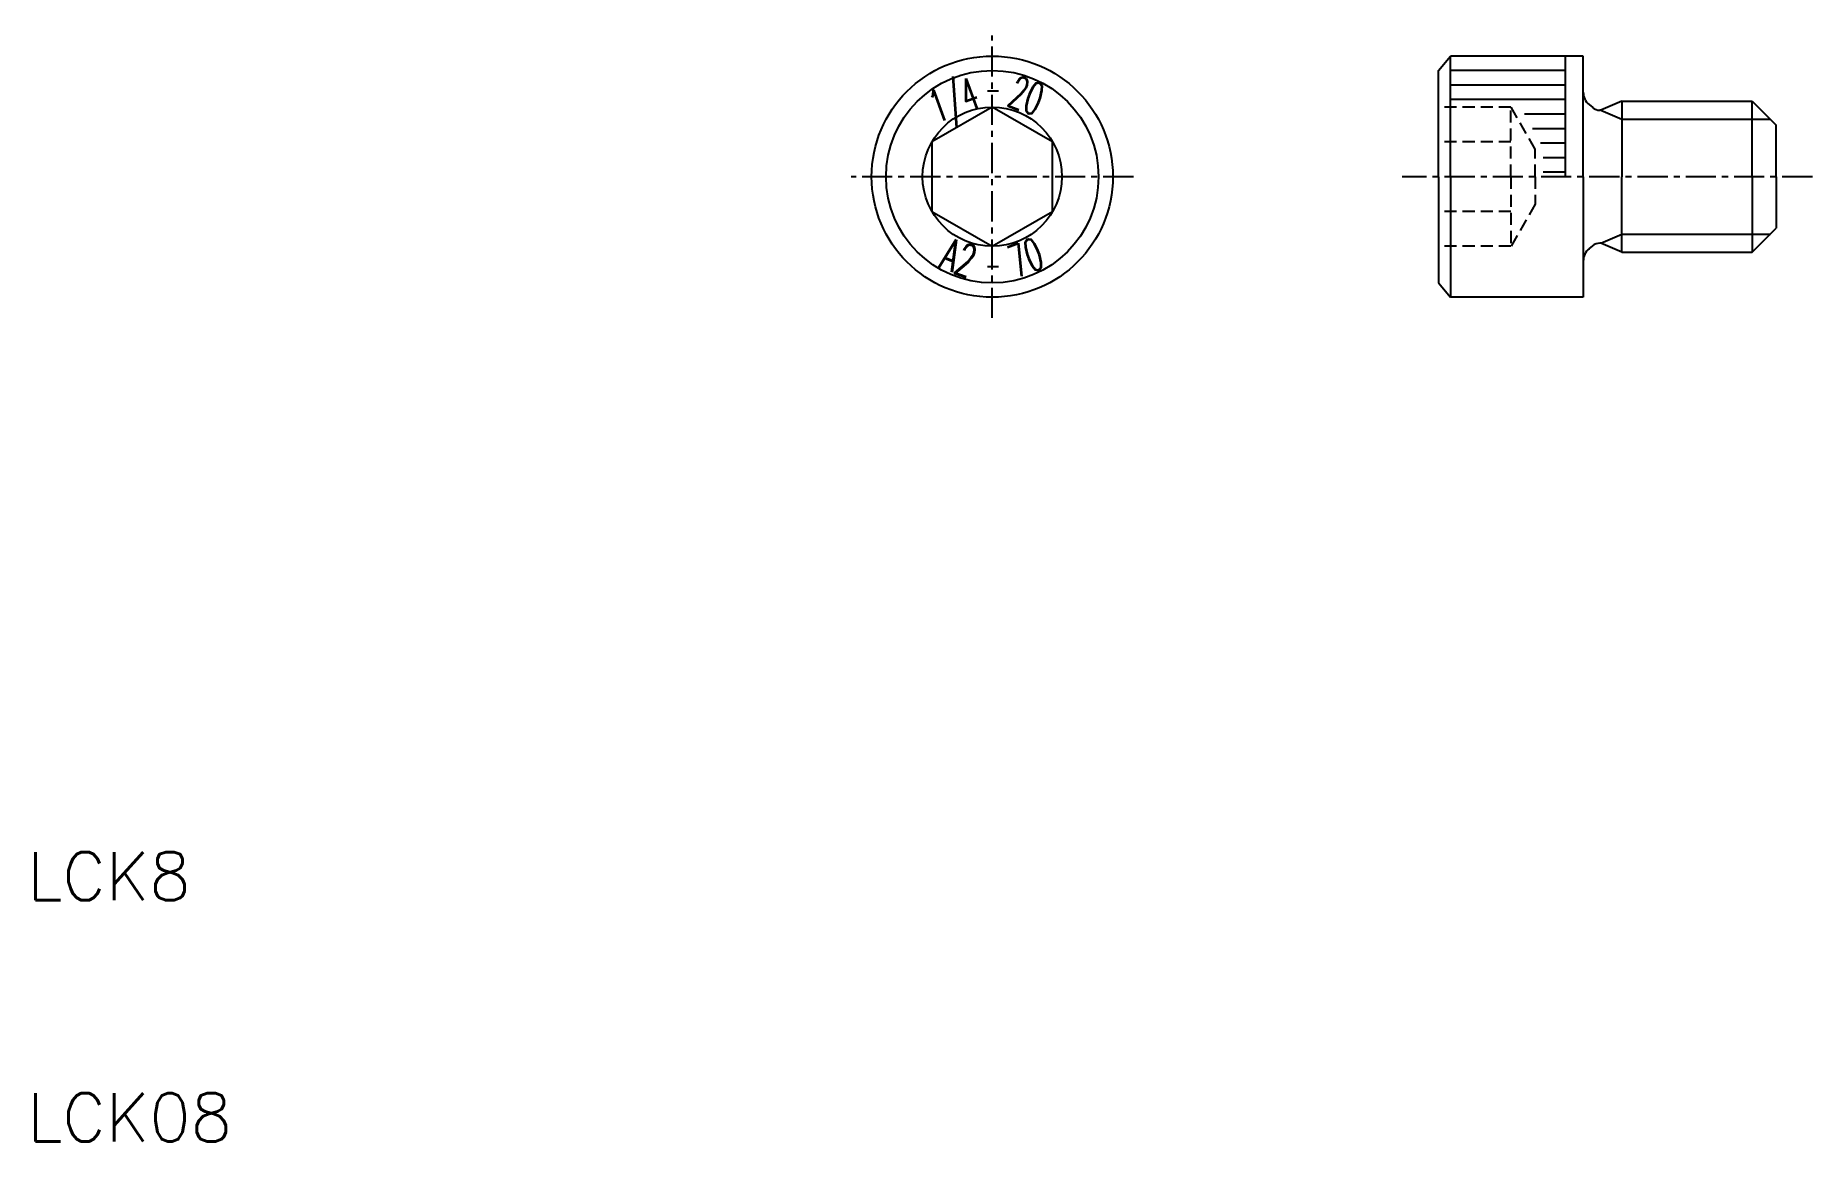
# Model space of a CAD drawing. Extents: x 10.3 to 84, y 10 to 55.9.
import ezdxf
from ezdxf.enums import TextEntityAlignment as Align

# ---------------------------------------------------------------- set-up
doc = ezdxf.new("R2010")
doc.units = 0
doc.linetypes.add('CENTER', pattern=[2, 1.25, -0.25, 0.25, -0.25])
doc.linetypes.add('DASHED', pattern=[0.75, 0.5, -0.25])
doc.layers.get('0').update_dxf_attribs({"linetype": 'CONTINUOUS'})
doc.layers.add('CENTER', color=1, linetype='CENTER')
doc.styles.add('EXTFONT', font='txt', dxfattribs={"bigfont": 'EXTFONT'})
doc.styles.get("Standard").update_dxf_attribs({"font": 'txt.shx'})

msp = doc.modelspace()

# ---------------------------------------------------------------- linework, layer by layer
at = {"color": 7, "linetype": 'CONTINUOUS'}
for p, q in [((68.497, 54.404), (68.997, 55)), ((68.997, 50), (68.997, 55)), ((74.497, 55), (68.997, 55)), ((73.747, 55), (73.747, 50)), ((74.497, 50), (74.497, 55)), ((68.497, 50), (68.497, 54.404)), ((73.747, 54.4), (68.997, 54.4)), ((73.747, 53.8), (68.997, 53.8)), ((73.747, 53.2), (68.997, 53.2)), ((76.097, 53.135), (75.225, 52.757)), ((76.097, 53.135), (81.497, 53.135)), ((76.097, 53.135), (76.097, 50)), ((81.497, 53.135), (82.497, 52.135)), ((81.497, 50), (81.497, 53.135)), ((72.059, 52.6), (73.747, 52.6)), ((74.739, 52.987), (74.887, 52.865)), ((75.225, 52.757), (75.184, 52.757)), ((75.225, 52.757), (76.097, 52.38)), ((72.391, 52), (73.747, 52)), ((82.497, 50), (82.497, 52.135)), ((72.723, 51.4), (73.747, 51.4)), ((72.84, 50.8), (73.747, 50.8)), ((72.84, 50.2), (73.747, 50.2)), ((68.497, 50), (68.497, 45.596)), ((68.997, 50), (68.997, 45)), ((74.497, 50), (74.497, 45)), ((76.097, 46.865), (76.097, 50)), ((81.497, 50), (81.497, 46.865)), ((82.497, 50), (82.497, 47.865)), ((75.225, 47.242), (75.184, 47.242)), ((75.225, 47.242), (76.097, 47.62)), ((76.097, 46.865), (75.225, 47.242)), ((81.497, 46.865), (82.497, 47.865)), ((74.739, 47.013), (74.887, 47.135)), ((76.097, 46.865), (81.497, 46.865)), ((68.497, 45.596), (68.997, 45)), ((74.497, 45), (68.997, 45))]:
    msp.add_line(p, q, dxfattribs=at)
at = {"color": 3, "linetype": 'DASHED'}
for p, q in [((71.497, 52.887), (68.497, 52.887)), ((71.497, 50), (71.497, 52.887)), ((72.504, 51.143), (71.497, 52.887)), ((71.497, 51.443), (68.497, 51.443)), ((72.504, 50), (72.504, 51.143)), ((71.497, 50), (71.497, 47.113)), ((72.504, 50), (72.504, 48.857)), ((72.504, 48.857), (71.497, 47.113)), ((71.497, 48.557), (68.497, 48.557)), ((71.497, 47.113), (68.497, 47.113))]:
    msp.add_line(p, q, dxfattribs=at)
at = {"color": 3, "linetype": 'CONTINUOUS'}
for p, q in [((76.097, 52.38), (82.252, 52.38)), ((76.097, 47.62), (82.252, 47.62))]:
    msp.add_line(p, q, dxfattribs=at)
at = {"color": 7, "linetype": 'CONTINUOUS'}
msp.add_lwpolyline([(47.5, 51.443), (47.5, 48.557), (50, 47.113), (52.5, 48.557), (52.5, 51.443), (50, 52.887), (47.5, 51.443)], dxfattribs=at)
for radius in [5, 4.404, 2.887]:
    msp.add_circle((50, 50), radius, dxfattribs=at)
for centre, radius, start, end in [((75.164, 53.501), 0.667, 180, 230.39114), ((75.184, 53.224), 0.467, 230.39114, 270), ((75.184, 46.776), 0.467, 90, 129.60886), ((75.164, 46.499), 0.667, 129.60886, 180)]:
    msp.add_arc(centre, radius, start, end, dxfattribs=at)
at = {"layer": 'CENTER', "color": 1, "linetype": 'CENTER'}
for p, q in [((50, 44.148), (50, 55.852)), ((55.852, 50), (44.148, 50)), ((83.997, 50), (66.997, 50))]:
    msp.add_line(p, q, dxfattribs=at)

# ---------------------------------------------------------------- texts
at = {"color": 7, "linetype": 'CONTINUOUS', "style": 'EXTFONT'}
for s, rotation, width, p, p2 in [('1/4', 20, 0.642857, (47.692, 52.214), (49.571, 52.898)), ('20', 340, 0.666667, (50.562, 52.967), (51.815, 52.511)), ('A2', 340, 0.6, (47.757, 46.25), (49.01, 45.794)), ('70', 20, 0.666667, (50.99, 45.794), (52.243, 46.25))]:
    msp.add_text(s, height=1.3333, rotation=rotation, dxfattribs=dict(at, width=width)).set_placement(p, p2, align=Align.FIT)
at = {"color": 7, "linetype": 'CONTINUOUS', "style": 'EXTFONT', "width": 0.75}
for p, p2 in [((49.693, 52.989), (50.36, 52.989)), ((49.693, 45.7), (50.36, 45.7))]:
    msp.add_text('-', height=1.333, dxfattribs=at).set_placement(p, p2, align=Align.FIT)
at = {"color": 7, "linetype": 'CONTINUOUS'}
for s, p in [('LCK8', (10, 20)), ('LCK08', (10, 10))]:
    msp.add_text(s, height=2, dxfattribs=at).set_placement(p)

doc.saveas('drawing.dxf')
